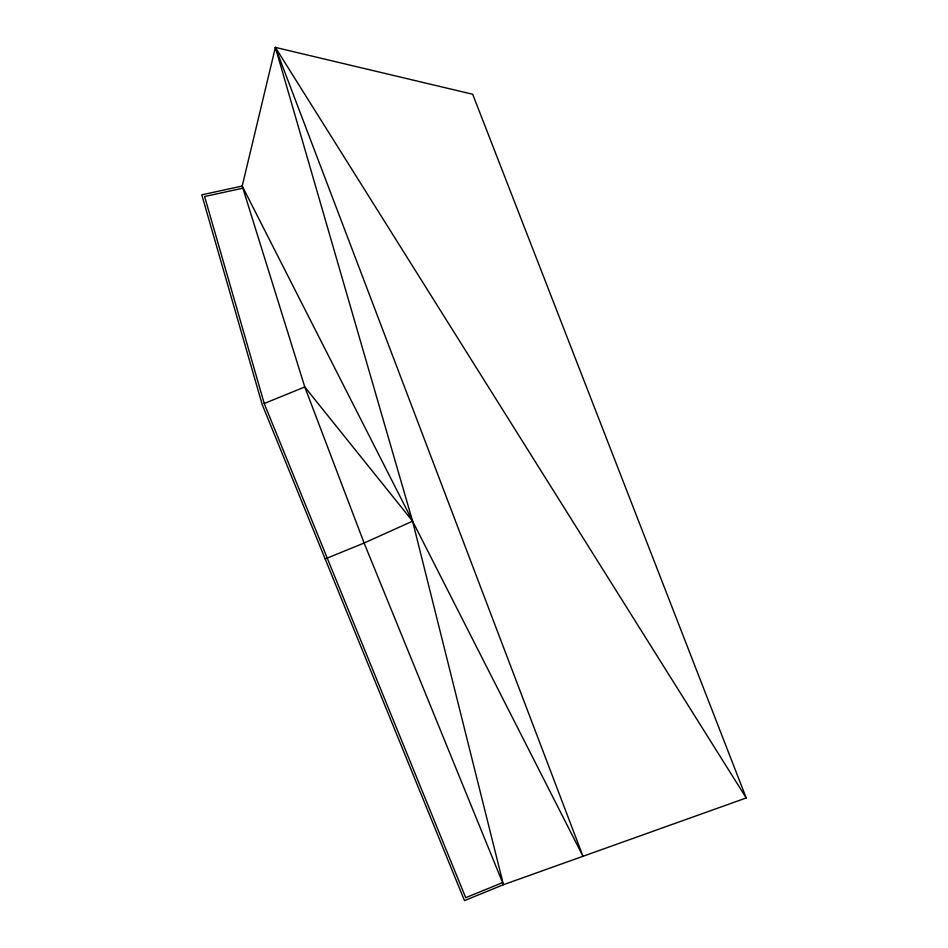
<?xml version="1.0" encoding="UTF-8"?>
<svg xmlns="http://www.w3.org/2000/svg" width="948" height="948" viewBox="0 0 948 948"><rect width="100%" height="100%" fill="white"/><g stroke="black" fill="none" stroke-linecap="round" stroke-linejoin="round"><path stroke-width="1.42" d="M502.594 882.635L465.705 897.673L264.255 403.623L204.602 196.52L242.676 188.237L242.202 186.045L275.382 47.4L472.685 94.255L746.218 797.955L503.447 884.709L464.484 900.6L262.134 404.358L201.782 194.838L242.202 186.045L582.973 856.293L275.382 47.4L746.218 797.955M264.231 403.504L304.782 386.974L412.593 521.175L503.447 884.709L364.115 543.026L304.782 386.974L242.202 186.045M325.152 558.917L364.115 543.026L412.593 521.175L275.382 47.4"/></g></svg>
